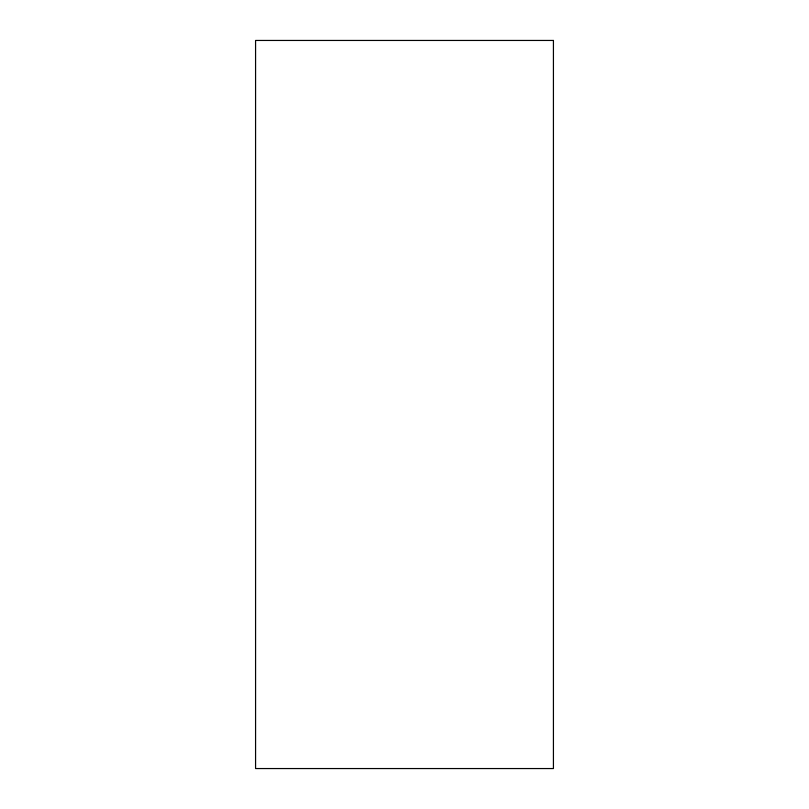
<?xml version="1.0" encoding="UTF-8"?>
<svg xmlns="http://www.w3.org/2000/svg" width="809" height="809" viewBox="0 0 809 809"><rect width="100%" height="100%" fill="white"/><g stroke="black" fill="none" stroke-linecap="round" stroke-linejoin="round"><path stroke-width="1.21" d="M553.427 40.45L255.573 40.45L255.573 768.55L553.427 768.55L553.427 40.45"/></g></svg>
